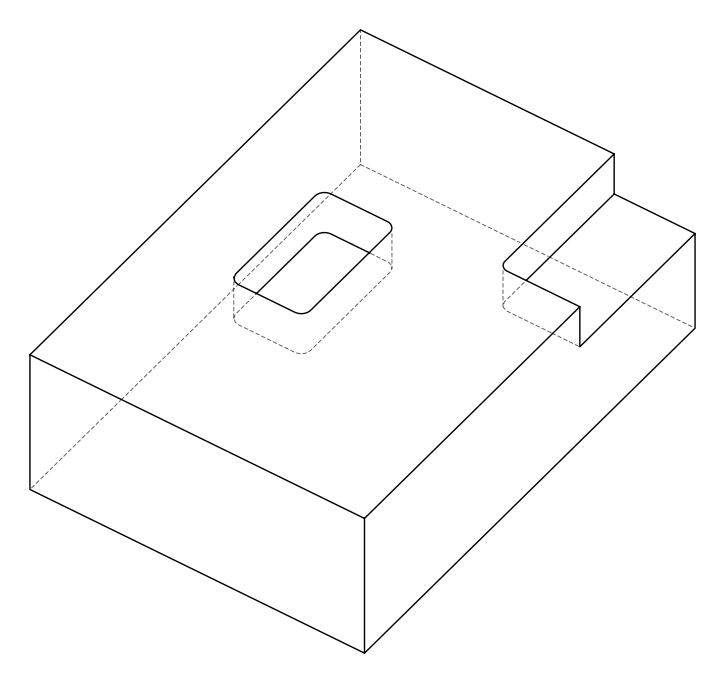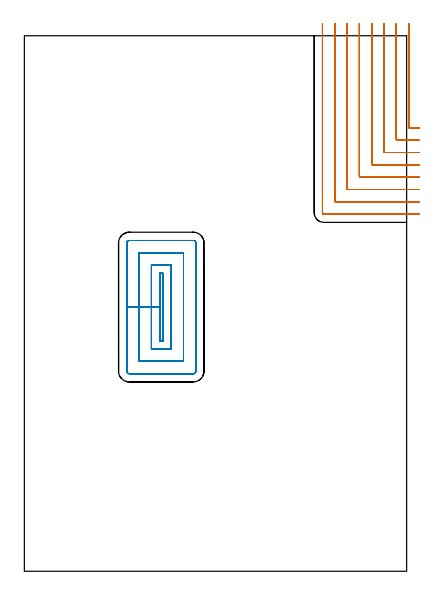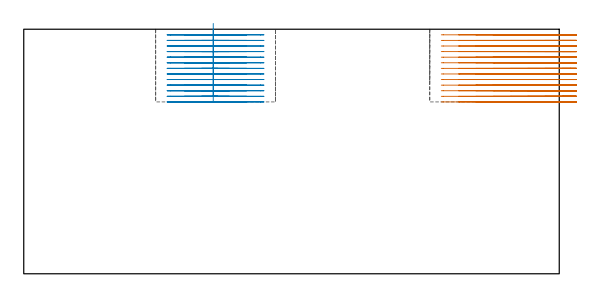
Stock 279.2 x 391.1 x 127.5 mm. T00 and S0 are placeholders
(PLAN: 2 operations, 0 tool changes, 55.5 min)
(1 MILL_CORNER_NOTCH_RECTANGULAR | CORNER_NOTCH_RECTANGULAR | NXT0201_011 | Follow Part, ap 3, ae 75% | 33.54 min | 348303 mm3)
(2 MILL_RECTANGULAR_POCKET | POCKET_RECTANGULAR_STRAIGHT | NXT0201_011 | Follow Part, ap 3, ae 75% | 21.92 min | 256542 mm3)
(TOOL NXT0201_011 | ENDMILL 12mm [2P460-1200-NA 1630] | D12 FL38 Z6)
(OP 1 MILL_CORNER_NOTCH_RECTANGULAR)
G17 G21 G94 G90
T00 M6
G54
G17 G0 G90 X280.7 Y399.909 S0 M3
G43 Z137.5 H1
Z124.585
G94 G1 Y396.909 F250.
Y324.395 F500.
G3 X281.295 Y323.8 R0.6
G1 X285.2
X288.2 F250.
G0 Z137.5
X271.7 Y400.1
Z124.585
G1 Y397.1
Y315.395 F500.
G3 X272.295 Y314.8 R0.6
G1 X285.2
X288.2 F250.
G0 Z137.5
X262.7 Y400.1
Z124.585
G1 Y397.1
Y306.395 F500.
G3 X263.295 Y305.8 R0.6
G1 X285.2
X288.2 F250.
G0 Z137.5
X253.7 Y400.1
Z124.585
G1 Y397.1
Y297.396 F500.
G3 X254.296 Y296.8 R0.6
G1 X285.2
X288.2 F250.
G0 Z137.5
X244.7 Y400.1
Z124.585
G1 Y397.1
Y288.396 F500.
G3 X245.296 Y287.8 R0.6
G1 X285.2
X288.2 F250.
G0 Z137.5
X235.7 Y400.1
Z124.585
G1 Y397.1
Y279.396 F500.
G3 X236.296 Y278.8 R0.6
G1 X285.2
X288.2 F250.
G0 Z137.5
X226.7 Y400.1
Z124.585
G1 Y397.1
Y270.396 F500.
G3 X227.296 Y269.8 R0.6
G1 X285.2
X288.2 F250.
G0 Z137.5
X217.7 Y400.1
Z124.585
G1 Y397.1
Y261.8 F500.
G3 X218.7 Y260.8 R1.
G1 X285.2
X288.2 F250.
G0 Z137.5
X280.7 Y399.909
Z121.669
G1 Y396.909
Y324.395 F500.
G3 X281.295 Y323.8 R0.6
G1 X285.2
X288.2 F250.
G0 Z137.5
X271.7 Y400.1
Z121.669
G1 Y397.1
Y315.395 F500.
G3 X272.295 Y314.8 R0.6
G1 X285.2
X288.2 F250.
G0 Z137.5
X262.7 Y400.1
Z121.669
G1 Y397.1
Y306.395 F500.
G3 X263.295 Y305.8 R0.6
G1 X285.2
X288.2 F250.
G0 Z137.5
X253.7 Y400.1
Z121.669
G1 Y397.1
Y297.396 F500.
G3 X254.296 Y296.8 R0.6
G1 X285.2
X288.2 F250.
G0 Z137.5
X244.7 Y400.1
Z121.669
G1 Y397.1
Y288.396 F500.
G3 X245.296 Y287.8 R0.6
G1 X285.2
X288.2 F250.
G0 Z137.5
X235.7 Y400.1
Z121.669
G1 Y397.1
Y279.396 F500.
G3 X236.296 Y278.8 R0.6
G1 X285.2
X288.2 F250.
G0 Z137.5
X226.7 Y400.1
Z121.669
G1 Y397.1
Y270.396 F500.
G3 X227.296 Y269.8 R0.6
G1 X285.2
X288.2 F250.
G0 Z137.5
X217.7 Y400.1
Z121.669
G1 Y397.1
Y261.8 F500.
G3 X218.7 Y260.8 R1.
G1 X285.2
X288.2 F250.
G0 Z137.5
X280.7 Y399.909
Z118.754
G1 Y396.909
Y324.395 F500.
G3 X281.295 Y323.8 R0.6
G1 X285.2
X288.2 F250.
G0 Z137.5
X271.7 Y400.1
Z118.754
G1 Y397.1
Y315.395 F500.
G3 X272.295 Y314.8 R0.6
G1 X285.2
X288.2 F250.
G0 Z137.5
X262.7 Y400.1
Z118.754
G1 Y397.1
Y306.395 F500.
G3 X263.295 Y305.8 R0.6
G1 X285.2
X288.2 F250.
G0 Z137.5
X253.7 Y400.1
Z118.754
G1 Y397.1
Y297.396 F500.
G3 X254.296 Y296.8 R0.6
G1 X285.2
X288.2 F250.
G0 Z137.5
X244.7 Y400.1
Z118.754
G1 Y397.1
Y288.396 F500.
G3 X245.296 Y287.8 R0.6
G1 X285.2
X288.2 F250.
G0 Z137.5
X235.7 Y400.1
Z118.754
G1 Y397.1
Y279.396 F500.
G3 X236.296 Y278.8 R0.6
G1 X285.2
X288.2 F250.
G0 Z137.5
X226.7 Y400.1
Z118.754
G1 Y397.1
Y270.396 F500.
G3 X227.296 Y269.8 R0.6
G1 X285.2
X288.2 F250.
G0 Z137.5
X217.7 Y400.1
Z118.754
G1 Y397.1
Y261.8 F500.
G3 X218.7 Y260.8 R1.
G1 X285.2
X288.2 F250.
G0 Z137.5
X280.7 Y399.909
Z115.838
G1 Y396.909
Y324.395 F500.
G3 X281.295 Y323.8 R0.6
G1 X285.2
X288.2 F250.
G0 Z137.5
X271.7 Y400.1
Z115.838
G1 Y397.1
Y315.395 F500.
G3 X272.295 Y314.8 R0.6
G1 X285.2
X288.2 F250.
G0 Z137.5
X262.7 Y400.1
Z115.838
G1 Y397.1
Y306.395 F500.
G3 X263.295 Y305.8 R0.6
G1 X285.2
X288.2 F250.
G0 Z137.5
X253.7 Y400.1
Z115.838
G1 Y397.1
Y297.396 F500.
G3 X254.296 Y296.8 R0.6
G1 X285.2
X288.2 F250.
G0 Z137.5
X244.7 Y400.1
Z115.838
G1 Y397.1
Y288.396 F500.
G3 X245.296 Y287.8 R0.6
G1 X285.2
X288.2 F250.
G0 Z137.5
X235.7 Y400.1
Z115.838
G1 Y397.1
Y279.396 F500.
G3 X236.296 Y278.8 R0.6
G1 X285.2
X288.2 F250.
G0 Z137.5
X226.7 Y400.1
Z115.838
G1 Y397.1
Y270.396 F500.
G3 X227.296 Y269.8 R0.6
G1 X285.2
X288.2 F250.
G0 Z137.5
X217.7 Y400.1
Z115.838
G1 Y397.1
Y261.8 F500.
G3 X218.7 Y260.8 R1.
G1 X285.2
X288.2 F250.
G0 Z137.5
X280.7 Y399.909
Z112.923
G1 Y396.909
Y324.395 F500.
G3 X281.295 Y323.8 R0.6
G1 X285.2
X288.2 F250.
G0 Z137.5
X271.7 Y400.1
Z112.923
G1 Y397.1
Y315.395 F500.
G3 X272.295 Y314.8 R0.6
G1 X285.2
X288.2 F250.
G0 Z137.5
X262.7 Y400.1
Z112.923
G1 Y397.1
Y306.395 F500.
G3 X263.295 Y305.8 R0.6
G1 X285.2
X288.2 F250.
G0 Z137.5
X253.7 Y400.1
Z112.923
G1 Y397.1
Y297.396 F500.
G3 X254.296 Y296.8 R0.6
G1 X285.2
X288.2 F250.
G0 Z137.5
X244.7 Y400.1
Z112.923
G1 Y397.1
Y288.396 F500.
G3 X245.296 Y287.8 R0.6
G1 X285.2
X288.2 F250.
G0 Z137.5
X235.7 Y400.1
Z112.923
G1 Y397.1
Y279.396 F500.
G3 X236.296 Y278.8 R0.6
G1 X285.2
X288.2 F250.
G0 Z137.5
X226.7 Y400.1
Z112.923
G1 Y397.1
Y270.396 F500.
G3 X227.296 Y269.8 R0.6
G1 X285.2
X288.2 F250.
G0 Z137.5
X217.7 Y400.1
Z112.923
G1 Y397.1
Y261.8 F500.
G3 X218.7 Y260.8 R1.
G1 X285.2
X288.2 F250.
G0 Z137.5
X280.7 Y399.909
Z110.008
G1 Y396.909
Y324.395 F500.
G3 X281.295 Y323.8 R0.6
G1 X285.2
X288.2 F250.
G0 Z137.5
X271.7 Y400.1
Z110.008
G1 Y397.1
Y315.395 F500.
G3 X272.295 Y314.8 R0.6
G1 X285.2
X288.2 F250.
G0 Z137.5
X262.7 Y400.1
Z110.008
G1 Y397.1
Y306.395 F500.
G3 X263.295 Y305.8 R0.6
G1 X285.2
X288.2 F250.
G0 Z137.5
X253.7 Y400.1
Z110.008
G1 Y397.1
Y297.396 F500.
G3 X254.296 Y296.8 R0.6
G1 X285.2
X288.2 F250.
G0 Z137.5
X244.7 Y400.1
Z110.008
G1 Y397.1
Y288.396 F500.
G3 X245.296 Y287.8 R0.6
G1 X285.2
X288.2 F250.
G0 Z137.5
X235.7 Y400.1
Z110.008
G1 Y397.1
Y279.396 F500.
G3 X236.296 Y278.8 R0.6
G1 X285.2
X288.2 F250.
G0 Z137.5
X226.7 Y400.1
Z110.008
G1 Y397.1
Y270.396 F500.
G3 X227.296 Y269.8 R0.6
G1 X285.2
X288.2 F250.
G0 Z137.5
X217.7 Y400.1
Z110.008
G1 Y397.1
Y261.8 F500.
G3 X218.7 Y260.8 R1.
G1 X285.2
X288.2 F250.
G0 Z137.5
X280.7 Y399.909
Z107.092
G1 Y396.909
Y324.395 F500.
G3 X281.295 Y323.8 R0.6
G1 X285.2
X288.2 F250.
G0 Z137.5
X271.7 Y400.1
Z107.092
G1 Y397.1
Y315.395 F500.
G3 X272.295 Y314.8 R0.6
G1 X285.2
X288.2 F250.
G0 Z137.5
X262.7 Y400.1
Z107.092
G1 Y397.1
Y306.395 F500.
G3 X263.295 Y305.8 R0.6
G1 X285.2
X288.2 F250.
G0 Z137.5
X253.7 Y400.1
Z107.092
G1 Y397.1
Y297.396 F500.
G3 X254.296 Y296.8 R0.6
G1 X285.2
X288.2 F250.
G0 Z137.5
X244.7 Y400.1
Z107.092
G1 Y397.1
Y288.396 F500.
G3 X245.296 Y287.8 R0.6
G1 X285.2
X288.2 F250.
G0 Z137.5
X235.7 Y400.1
Z107.092
G1 Y397.1
Y279.396 F500.
G3 X236.296 Y278.8 R0.6
G1 X285.2
X288.2 F250.
G0 Z137.5
X226.7 Y400.1
Z107.092
G1 Y397.1
Y270.396 F500.
G3 X227.296 Y269.8 R0.6
G1 X285.2
X288.2 F250.
G0 Z137.5
X217.7 Y400.1
Z107.092
G1 Y397.1
Y261.8 F500.
G3 X218.7 Y260.8 R1.
G1 X285.2
X288.2 F250.
G0 Z137.5
X280.7 Y399.909
Z104.177
G1 Y396.909
Y324.395 F500.
G3 X281.295 Y323.8 R0.6
G1 X285.2
X288.2 F250.
G0 Z137.5
X271.7 Y400.1
Z104.177
G1 Y397.1
Y315.395 F500.
G3 X272.295 Y314.8 R0.6
G1 X285.2
X288.2 F250.
G0 Z137.5
X262.7 Y400.1
Z104.177
G1 Y397.1
Y306.395 F500.
G3 X263.295 Y305.8 R0.6
G1 X285.2
X288.2 F250.
G0 Z137.5
X253.7 Y400.1
Z104.177
G1 Y397.1
Y297.396 F500.
G3 X254.296 Y296.8 R0.6
G1 X285.2
X288.2 F250.
G0 Z137.5
X244.7 Y400.1
Z104.177
G1 Y397.1
Y288.396 F500.
G3 X245.296 Y287.8 R0.6
G1 X285.2
X288.2 F250.
G0 Z137.5
X235.7 Y400.1
Z104.177
G1 Y397.1
Y279.396 F500.
G3 X236.296 Y278.8 R0.6
G1 X285.2
X288.2 F250.
G0 Z137.5
X226.7 Y400.1
Z104.177
G1 Y397.1
Y270.396 F500.
G3 X227.296 Y269.8 R0.6
G1 X285.2
X288.2 F250.
G0 Z137.5
X217.7 Y400.1
Z104.177
G1 Y397.1
Y261.8 F500.
G3 X218.7 Y260.8 R1.
G1 X285.2
X288.2 F250.
G0 Z137.5
X280.7 Y399.909
Z101.262
G1 Y396.909
Y324.395 F500.
G3 X281.295 Y323.8 R0.6
G1 X285.2
X288.2 F250.
G0 Z137.5
X271.7 Y400.1
Z101.262
G1 Y397.1
Y315.395 F500.
G3 X272.295 Y314.8 R0.6
G1 X285.2
X288.2 F250.
G0 Z137.5
X262.7 Y400.1
Z101.262
G1 Y397.1
Y306.395 F500.
G3 X263.295 Y305.8 R0.6
G1 X285.2
X288.2 F250.
G0 Z137.5
X253.7 Y400.1
Z101.262
G1 Y397.1
Y297.396 F500.
G3 X254.296 Y296.8 R0.6
G1 X285.2
X288.2 F250.
G0 Z137.5
X244.7 Y400.1
Z101.262
G1 Y397.1
Y288.396 F500.
G3 X245.296 Y287.8 R0.6
G1 X285.2
X288.2 F250.
G0 Z137.5
X235.7 Y400.1
Z101.262
G1 Y397.1
Y279.396 F500.
G3 X236.296 Y278.8 R0.6
G1 X285.2
X288.2 F250.
G0 Z137.5
X226.7 Y400.1
Z101.262
G1 Y397.1
Y270.396 F500.
G3 X227.296 Y269.8 R0.6
G1 X285.2
X288.2 F250.
G0 Z137.5
X217.7 Y400.1
Z101.262
G1 Y397.1
Y261.8 F500.
G3 X218.7 Y260.8 R1.
G1 X285.2
X288.2 F250.
G0 Z137.5
X280.7 Y399.909
Z98.346
G1 Y396.909
Y324.395 F500.
G3 X281.295 Y323.8 R0.6
G1 X285.2
X288.2 F250.
G0 Z137.5
X271.7 Y400.1
Z98.346
G1 Y397.1
Y315.395 F500.
G3 X272.295 Y314.8 R0.6
G1 X285.2
X288.2 F250.
G0 Z137.5
X262.7 Y400.1
Z98.346
G1 Y397.1
Y306.395 F500.
G3 X263.295 Y305.8 R0.6
G1 X285.2
X288.2 F250.
G0 Z137.5
X253.7 Y400.1
Z98.346
G1 Y397.1
Y297.396 F500.
G3 X254.296 Y296.8 R0.6
G1 X285.2
X288.2 F250.
G0 Z137.5
X244.7 Y400.1
Z98.346
G1 Y397.1
Y288.396 F500.
G3 X245.296 Y287.8 R0.6
G1 X285.2
X288.2 F250.
G0 Z137.5
X235.7 Y400.1
Z98.346
G1 Y397.1
Y279.396 F500.
G3 X236.296 Y278.8 R0.6
G1 X285.2
X288.2 F250.
G0 Z137.5
X226.7 Y400.1
Z98.346
G1 Y397.1
Y270.396 F500.
G3 X227.296 Y269.8 R0.6
G1 X285.2
X288.2 F250.
G0 Z137.5
X217.7 Y400.1
Z98.346
G1 Y397.1
Y261.8 F500.
G3 X218.7 Y260.8 R1.
G1 X285.2
X288.2 F250.
G0 Z137.5
X280.7 Y399.909
Z95.431
G1 Y396.909
Y324.395 F500.
G3 X281.295 Y323.8 R0.6
G1 X285.2
X288.2 F250.
G0 Z137.5
X271.7 Y400.1
Z95.431
G1 Y397.1
Y315.395 F500.
G3 X272.295 Y314.8 R0.6
G1 X285.2
X288.2 F250.
G0 Z137.5
X262.7 Y400.1
Z95.431
G1 Y397.1
Y306.395 F500.
G3 X263.295 Y305.8 R0.6
G1 X285.2
X288.2 F250.
G0 Z137.5
X253.7 Y400.1
Z95.431
G1 Y397.1
Y297.396 F500.
G3 X254.296 Y296.8 R0.6
G1 X285.2
X288.2 F250.
G0 Z137.5
X244.7 Y400.1
Z95.431
G1 Y397.1
Y288.396 F500.
G3 X245.296 Y287.8 R0.6
G1 X285.2
X288.2 F250.
G0 Z137.5
X235.7 Y400.1
Z95.431
G1 Y397.1
Y279.396 F500.
G3 X236.296 Y278.8 R0.6
G1 X285.2
X288.2 F250.
G0 Z137.5
X226.7 Y400.1
Z95.431
G1 Y397.1
Y270.396 F500.
G3 X227.296 Y269.8 R0.6
G1 X285.2
X288.2 F250.
G0 Z137.5
X217.7 Y400.1
Z95.431
G1 Y397.1
Y261.8 F500.
G3 X218.7 Y260.8 R1.
G1 X285.2
X288.2 F250.
G0 Z137.5
X280.7 Y399.909
Z92.515
G1 Y396.909
Y324.395 F500.
G3 X281.295 Y323.8 R0.6
G1 X285.2
X288.2 F250.
G0 Z137.5
X271.7 Y400.1
Z92.515
G1 Y397.1
Y315.395 F500.
G3 X272.295 Y314.8 R0.6
G1 X285.2
X288.2 F250.
G0 Z137.5
X262.7 Y400.1
Z92.515
G1 Y397.1
Y306.395 F500.
G3 X263.295 Y305.8 R0.6
G1 X285.2
X288.2 F250.
G0 Z137.5
X253.7 Y400.1
Z92.515
G1 Y397.1
Y297.396 F500.
G3 X254.296 Y296.8 R0.6
G1 X285.2
X288.2 F250.
G0 Z137.5
X244.7 Y400.1
Z92.515
G1 Y397.1
Y288.396 F500.
G3 X245.296 Y287.8 R0.6
G1 X285.2
X288.2 F250.
G0 Z137.5
X235.7 Y400.1
Z92.515
G1 Y397.1
Y279.396 F500.
G3 X236.296 Y278.8 R0.6
G1 X285.2
X288.2 F250.
G0 Z137.5
X226.7 Y400.1
Z92.515
G1 Y397.1
Y270.396 F500.
G3 X227.296 Y269.8 R0.6
G1 X285.2
X288.2 F250.
G0 Z137.5
X217.7 Y400.1
Z92.515
G1 Y397.1
Y261.8 F500.
G3 X218.7 Y260.8 R1.
G1 X285.2
X288.2 F250.
G0 Z137.5
X280.7 Y399.909
Z89.6
G1 Y396.909
Y324.395 F500.
G3 X281.295 Y323.8 R0.6
G1 X285.2
X288.2 F250.
G0 Z137.5
X271.7 Y400.1
Z89.6
G1 Y397.1
Y315.395 F500.
G3 X272.295 Y314.8 R0.6
G1 X285.2
X288.2 F250.
G0 Z137.5
X262.7 Y400.1
Z89.6
G1 Y397.1
Y306.395 F500.
G3 X263.295 Y305.8 R0.6
G1 X285.2
X288.2 F250.
G0 Z137.5
X253.7 Y400.1
Z89.6
G1 Y397.1
Y297.396 F500.
G3 X254.296 Y296.8 R0.6
G1 X285.2
X288.2 F250.
G0 Z137.5
X244.7 Y400.1
Z89.6
G1 Y397.1
Y288.396 F500.
G3 X245.296 Y287.8 R0.6
G1 X285.2
X288.2 F250.
G0 Z137.5
X235.7 Y400.1
Z89.6
G1 Y397.1
Y279.396 F500.
G3 X236.296 Y278.8 R0.6
G1 X285.2
X288.2 F250.
G0 Z137.5
X226.7 Y400.1
Z89.6
G1 Y397.1
Y270.396 F500.
G3 X227.296 Y269.8 R0.6
G1 X285.2
X288.2 F250.
G0 Z137.5
X217.7 Y400.1
Z89.6
G1 Y397.1
Y261.8 F500.
G3 X218.7 Y260.8 R1.
G1 X285.2
X288.2 F250.
G0 Z137.5
M5
M2
(OP 2 MILL_RECTANGULAR_POCKET)
G17 G21 G94 G90
T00 M6
G54
G17 G0 G90 X98.8 Y215.026 S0 M3
G43 Z137.5 H1
Z130.5
G94 G1 Y192.95 Z124.585 F250.
Y168.3 F500.
X101.2
Y217.6
X98.8
Y192.95
X92.8
Y162.3
X107.2
Y223.6
X92.8
Y192.95
X83.8
Y153.3
X116.2
Y232.6
X83.8
Y192.95
X74.8
Y146.1
G3 X76.6 Y144.3 R1.8
G1 X123.4
G3 X125.2 Y146.1 R1.8
G1 Y239.8
G3 X123.4 Y241.6 R1.8
G1 X76.6
G3 X74.8 Y239.8 R1.8
G1 Y192.95
Y191.95
G0 X98.8 Y215.026 Z127.585
G1 Y192.95 Z121.669 F250.
Y168.3 F500.
X101.2
Y217.6
X98.8
Y192.95
X92.8
Y162.3
X107.2
Y223.6
X92.8
Y192.95
X83.8
Y153.3
X116.2
Y232.6
X83.8
Y192.95
X74.8
Y146.1
G3 X76.6 Y144.3 R1.8
G1 X123.4
G3 X125.2 Y146.1 R1.8
G1 Y239.8
G3 X123.4 Y241.6 R1.8
G1 X76.6
G3 X74.8 Y239.8 R1.8
G1 Y192.95
Y191.95
G0 X98.8 Y215.026 Z124.669
G1 Y192.95 Z118.754 F250.
Y168.3 F500.
X101.2
Y217.6
X98.8
Y192.95
X92.8
Y162.3
X107.2
Y223.6
X92.8
Y192.95
X83.8
Y153.3
X116.2
Y232.6
X83.8
Y192.95
X74.8
Y146.1
G3 X76.6 Y144.3 R1.8
G1 X123.4
G3 X125.2 Y146.1 R1.8
G1 Y239.8
G3 X123.4 Y241.6 R1.8
G1 X76.6
G3 X74.8 Y239.8 R1.8
G1 Y192.95
Y191.95
G0 X98.8 Y215.026 Z121.754
G1 Y192.95 Z115.838 F250.
Y168.3 F500.
X101.2
Y217.6
X98.8
Y192.95
X92.8
Y162.3
X107.2
Y223.6
X92.8
Y192.95
X83.8
Y153.3
X116.2
Y232.6
X83.8
Y192.95
X74.8
Y146.1
G3 X76.6 Y144.3 R1.8
G1 X123.4
G3 X125.2 Y146.1 R1.8
G1 Y239.8
G3 X123.4 Y241.6 R1.8
G1 X76.6
G3 X74.8 Y239.8 R1.8
G1 Y192.95
Y191.95
G0 X98.8 Y215.026 Z118.838
G1 Y192.95 Z112.923 F250.
Y168.3 F500.
X101.2
Y217.6
X98.8
Y192.95
X92.8
Y162.3
X107.2
Y223.6
X92.8
Y192.95
X83.8
Y153.3
X116.2
Y232.6
X83.8
Y192.95
X74.8
Y146.1
G3 X76.6 Y144.3 R1.8
G1 X123.4
G3 X125.2 Y146.1 R1.8
G1 Y239.8
G3 X123.4 Y241.6 R1.8
G1 X76.6
G3 X74.8 Y239.8 R1.8
G1 Y192.95
Y191.95
G0 X98.8 Y215.026 Z115.923
G1 Y192.95 Z110.008 F250.
Y168.3 F500.
X101.2
Y217.6
X98.8
Y192.95
X92.8
Y162.3
X107.2
Y223.6
X92.8
Y192.95
X83.8
Y153.3
X116.2
Y232.6
X83.8
Y192.95
X74.8
Y146.1
G3 X76.6 Y144.3 R1.8
G1 X123.4
G3 X125.2 Y146.1 R1.8
G1 Y239.8
G3 X123.4 Y241.6 R1.8
G1 X76.6
G3 X74.8 Y239.8 R1.8
G1 Y192.95
Y191.95
G0 X98.8 Y215.026 Z113.008
G1 Y192.95 Z107.092 F250.
Y168.3 F500.
X101.2
Y217.6
X98.8
Y192.95
X92.8
Y162.3
X107.2
Y223.6
X92.8
Y192.95
X83.8
Y153.3
X116.2
Y232.6
X83.8
Y192.95
X74.8
Y146.1
G3 X76.6 Y144.3 R1.8
G1 X123.4
G3 X125.2 Y146.1 R1.8
G1 Y239.8
G3 X123.4 Y241.6 R1.8
G1 X76.6
G3 X74.8 Y239.8 R1.8
G1 Y192.95
Y191.95
G0 X98.8 Y215.026 Z110.092
G1 Y192.95 Z104.177 F250.
Y168.3 F500.
X101.2
Y217.6
X98.8
Y192.95
X92.8
Y162.3
X107.2
Y223.6
X92.8
Y192.95
X83.8
Y153.3
X116.2
Y232.6
X83.8
Y192.95
X74.8
Y146.1
G3 X76.6 Y144.3 R1.8
G1 X123.4
G3 X125.2 Y146.1 R1.8
G1 Y239.8
G3 X123.4 Y241.6 R1.8
G1 X76.6
G3 X74.8 Y239.8 R1.8
G1 Y192.95
Y191.95
G0 X98.8 Y215.026 Z107.177
G1 Y192.95 Z101.262 F250.
Y168.3 F500.
X101.2
Y217.6
X98.8
Y192.95
X92.8
Y162.3
X107.2
Y223.6
X92.8
Y192.95
X83.8
Y153.3
X116.2
Y232.6
X83.8
Y192.95
X74.8
Y146.1
G3 X76.6 Y144.3 R1.8
G1 X123.4
G3 X125.2 Y146.1 R1.8
G1 Y239.8
G3 X123.4 Y241.6 R1.8
G1 X76.6
G3 X74.8 Y239.8 R1.8
G1 Y192.95
Y191.95
G0 X98.8 Y215.026 Z104.262
G1 Y192.95 Z98.346 F250.
Y168.3 F500.
X101.2
Y217.6
X98.8
Y192.95
X92.8
Y162.3
X107.2
Y223.6
X92.8
Y192.95
X83.8
Y153.3
X116.2
Y232.6
X83.8
Y192.95
X74.8
Y146.1
G3 X76.6 Y144.3 R1.8
G1 X123.4
G3 X125.2 Y146.1 R1.8
G1 Y239.8
G3 X123.4 Y241.6 R1.8
G1 X76.6
G3 X74.8 Y239.8 R1.8
G1 Y192.95
Y191.95
G0 X98.8 Y215.026 Z101.346
G1 Y192.95 Z95.431 F250.
Y168.3 F500.
X101.2
Y217.6
X98.8
Y192.95
X92.8
Y162.3
X107.2
Y223.6
X92.8
Y192.95
X83.8
Y153.3
X116.2
Y232.6
X83.8
Y192.95
X74.8
Y146.1
G3 X76.6 Y144.3 R1.8
G1 X123.4
G3 X125.2 Y146.1 R1.8
G1 Y239.8
G3 X123.4 Y241.6 R1.8
G1 X76.6
G3 X74.8 Y239.8 R1.8
G1 Y192.95
Y191.95
G0 X98.8 Y215.026 Z98.431
G1 Y192.95 Z92.515 F250.
Y168.3 F500.
X101.2
Y217.6
X98.8
Y192.95
X92.8
Y162.3
X107.2
Y223.6
X92.8
Y192.95
X83.8
Y153.3
X116.2
Y232.6
X83.8
Y192.95
X74.8
Y146.1
G3 X76.6 Y144.3 R1.8
G1 X123.4
G3 X125.2 Y146.1 R1.8
G1 Y239.8
G3 X123.4 Y241.6 R1.8
G1 X76.6
G3 X74.8 Y239.8 R1.8
G1 Y192.95
Y191.95
G0 X98.8 Y215.026 Z95.515
G1 Y192.95 Z89.6 F250.
Y168.3 F500.
X101.2
Y217.6
X98.8
Y192.95
X92.8
Y162.3
X107.2
Y223.6
X92.8
Y192.95
X83.8
Y153.3
X116.2
Y232.6
X83.8
Y192.95
X74.8
Y146.1
G3 X76.6 Y144.3 R1.8
G1 X123.4
G3 X125.2 Y146.1 R1.8
G1 Y239.8
G3 X123.4 Y241.6 R1.8
G1 X76.6
G3 X74.8 Y239.8 R1.8
G1 Y192.95
Y191.95
G0 Z137.5
M5
M2
